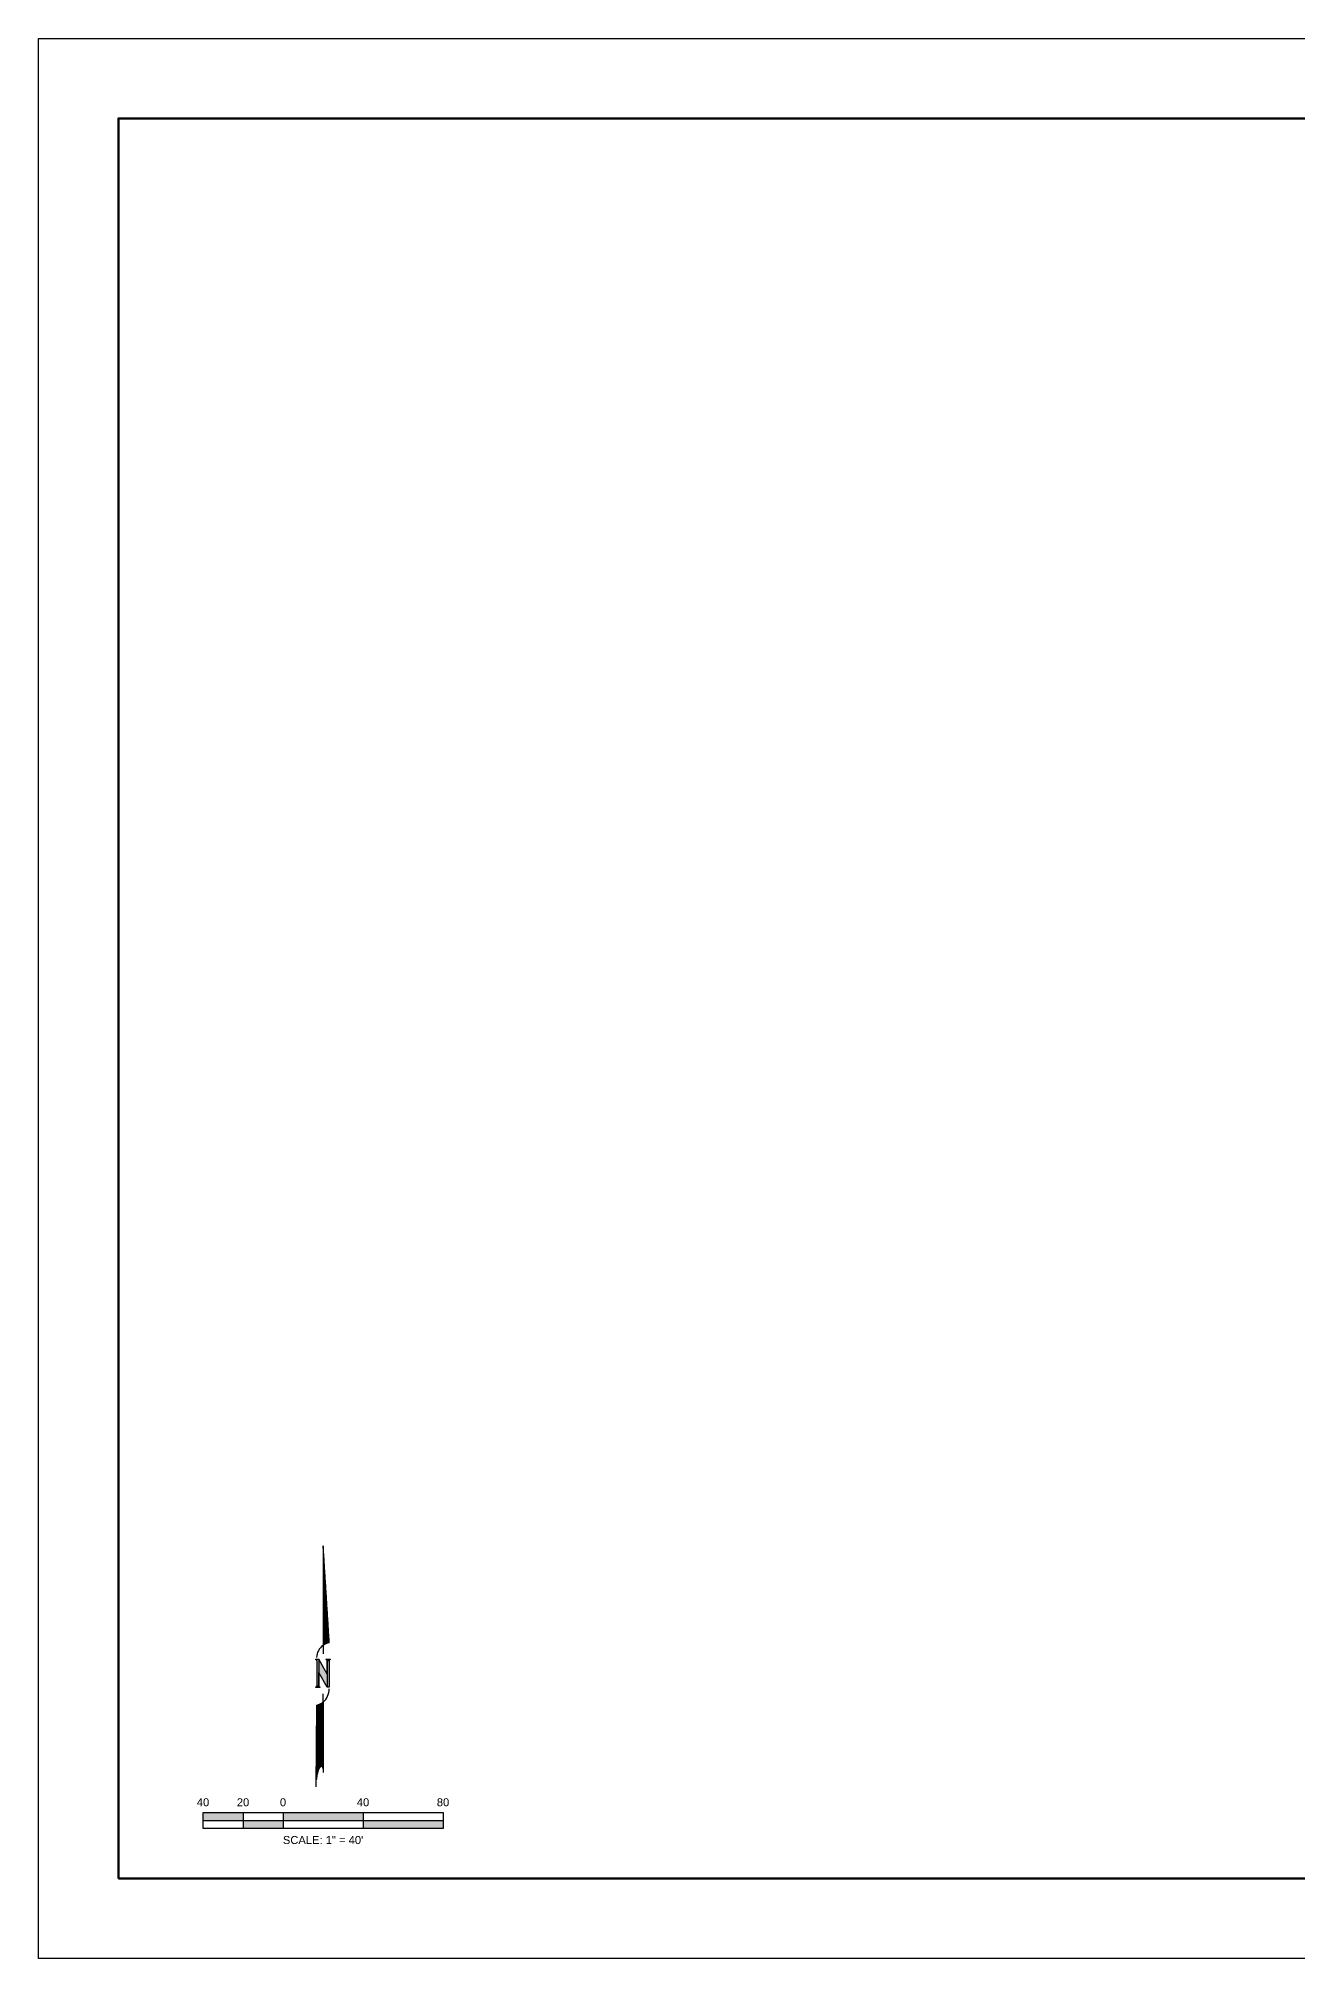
# Paper-space layout 'ALTA 24x36' of a CAD drawing. Header units: feet, sheet in inches. Extents: x 0 to 36, y 0 to 24.
# Drawn here: x 0 to 15.74, y 0 to 24 of the extents above; entities that cross this region are included whole.
import ezdxf
from ezdxf.enums import TextEntityAlignment as Align

# ---------------------------------------------------------------- set-up
doc = ezdxf.new("R2010")
doc.units = ezdxf.units.FT
doc.header["$MEASUREMENT"] = 0
doc.layers.get('0').update_dxf_attribs({"color": 253})
doc.layers.get('Defpoints').update_dxf_attribs({"color": 253})
for name, color, linetype, lineweight in [('V-ANNO-NRTH-', 253, 'Continuous', 25), ('V-ANNO-SCAL-', 253, 'Continuous', 25), ('V-ANNO-TTLB-ATRB-', 253, 'Continuous', 25), ('V-ANNO-TTLB-HVY-', 253, 'Continuous', 80)]:
    doc.layers.add(name, color=color, linetype=linetype, lineweight=lineweight)
doc.styles.add('NCS1', font='arial.ttf', dxfattribs={"width": 0.8, "height": 0.09375})

# ---------------------------------------------------------------- blocks, each defined once
blk = doc.blocks.new('*U981')
at = {"color": 0}
for p, q in [((0.002, 1.593), (0.002, 0.35)), ((0.077, 0.382), (0.002, 1.593)), ((0.003, 1.556), (0.003, 0.35)), ((0.004, 1.537), (0.004, 0.351)), ((0.005, 1.519), (0.005, 0.352)), ((0.006, 1.5), (0.006, 0.353)), ((0.008, 1.482), (0.008, 0.354)), ((0.009, 1.463), (0.009, 0.354)), ((0.01, 1.444), (0.01, 0.355)), ((0.011, 1.426), (0.011, 0.356)), ((0.012, 1.407), (0.012, 0.357)), ((0.013, 1.388), (0.013, 0.357)), ((0.015, 1.37), (0.015, 0.358)), ((0.016, 1.351), (0.016, 0.359)), ((0.017, 1.333), (0.017, 0.359)), ((0.018, 1.314), (0.018, 0.36)), ((0.019, 1.295), (0.019, 0.361)), ((0.02, 1.277), (0.02, 0.361)), ((0.022, 1.258), (0.022, 0.362)), ((0.023, 1.239), (0.023, 0.363)), ((0.024, 1.221), (0.024, 0.363)), ((0.025, 1.202), (0.025, 0.364)), ((0.026, 1.183), (0.026, 0.364)), ((0.027, 1.165), (0.027, 0.365)), ((0.028, 1.146), (0.028, 0.366)), ((0.03, 1.128), (0.03, 0.366)), ((0.031, 1.109), (0.031, 0.367)), ((0.032, 1.09), (0.032, 0.367)), ((0.033, 1.072), (0.033, 0.368)), ((0.034, 1.053), (0.034, 0.368)), ((0.035, 1.034), (0.035, 0.369)), ((0.037, 1.016), (0.037, 0.369)), ((0.038, 0.997), (0.038, 0.37)), ((0.039, 0.979), (0.039, 0.37)), ((0.04, 0.96), (0.04, 0.371)), ((0.041, 0.941), (0.041, 0.371)), ((0.042, 0.923), (0.042, 0.372)), ((0.044, 0.904), (0.044, 0.372)), ((0.045, 0.885), (0.045, 0.373)), ((0.046, 0.867), (0.046, 0.373)), ((0.047, 0.848), (0.047, 0.374)), ((0.048, 0.829), (0.048, 0.374)), ((0.049, 0.811), (0.049, 0.375)), ((0.051, 0.792), (0.051, 0.375)), ((0.052, 0.774), (0.052, 0.375)), ((0.053, 0.755), (0.053, 0.376)), ((0.054, 0.736), (0.054, 0.376)), ((0.055, 0.718), (0.055, 0.377)), ((0.056, 0.699), (0.056, 0.377)), ((0.057, 0.68), (0.057, 0.377)), ((0.059, 0.662), (0.059, 0.378)), ((0.06, 0.643), (0.06, 0.378)), ((0.061, 0.625), (0.061, 0.378)), ((0.062, 0.606), (0.062, 0.379)), ((0.063, 0.587), (0.063, 0.379)), ((0.064, 0.569), (0.064, 0.379)), ((0.066, 0.55), (0.066, 0.38)), ((0.067, 0.531), (0.067, 0.38)), ((0.068, 0.513), (0.068, 0.38)), ((0.069, 0.494), (0.069, 0.381)), ((0.002, 0.35), (0.002, 0.244)), ((0.07, 0.475), (0.07, 0.381)), ((0.071, 0.457), (0.071, 0.381)), ((0.073, 0.438), (0.073, 0.381)), ((0.074, 0.42), (0.074, 0.382)), ((0.075, 0.401), (0.075, 0.382)), ((-0.091, 0.176), (-0.05, 0.176)), ((-0.088, 0.175), (-0.088, 0.176)), ((-0.086, 0.175), (-0.086, 0.176)), ((-0.085, 0.175), (-0.085, 0.176)), ((-0.084, 0.174), (-0.084, 0.176)), ((-0.083, 0.173), (-0.083, 0.176)), ((-0.082, 0.173), (-0.082, 0.176)), ((-0.081, 0.172), (-0.081, 0.176)), ((-0.079, 0.171), (-0.079, 0.176)), ((-0.078, 0.17), (-0.078, 0.176)), ((-0.077, 0.169), (-0.077, 0.176)), ((-0.076, 0.167), (-0.076, 0.176)), ((-0.075, 0.164), (-0.075, 0.176)), ((-0.074, 0.158), (-0.074, -0.155)), ((-0.05, 0.176), (-0.05, -0.155)), ((0.054, -0.008), (-0.05, 0.176)), ((0.054, -0.172), (-0.05, 0.011)), ((-0.05, -0.155), (-0.05, 0.011)), ((0.037, 0.176), (0.095, 0.176)), ((0.043, 0.174), (0.088, 0.174)), ((0.045, 0.173), (0.086, 0.173)), ((0.047, 0.172), (0.084, 0.172)), ((0.048, 0.171), (0.083, 0.171)), ((0.05, 0.17), (0.082, 0.17)), ((0.051, 0.169), (0.081, 0.169)), ((0.051, 0.167), (0.08, 0.167)), ((0.052, 0.166), (0.079, 0.166)), ((0.053, 0.165), (0.079, 0.165)), ((0.053, 0.164), (0.078, 0.164)), ((0.053, 0.163), (0.078, 0.163)), ((0.054, 0.162), (0.078, 0.162)), ((0.054, 0.16), (0.077, 0.16)), ((0.054, 0.159), (0.077, 0.159)), ((0.054, -0.008), (0.054, 0.159)), ((0.054, 0.158), (0.054, -0.172)), ((0.077, 0.158), (0.077, -0.172)), ((-0.091, -0.172), (-0.033, -0.172)), ((-0.085, -0.171), (-0.039, -0.171)), ((-0.082, -0.17), (-0.042, -0.17)), ((-0.081, -0.169), (-0.043, -0.169)), ((-0.079, -0.167), (-0.045, -0.167)), ((-0.078, -0.166), (-0.046, -0.166)), ((-0.077, -0.165), (-0.047, -0.165)), ((-0.076, -0.163), (-0.048, -0.163)), ((-0.076, -0.164), (-0.048, -0.164)), ((-0.075, -0.16), (-0.049, -0.16)), ((-0.075, -0.162), (-0.049, -0.162)), ((-0.074, -0.156), (-0.05, -0.156)), ((-0.074, -0.157), (-0.05, -0.157)), ((-0.074, -0.158), (-0.05, -0.158)), ((-0.074, -0.159), (-0.05, -0.159)), ((0.077, -0.172), (0.054, -0.172)), ((-0.082, -1.418), (-0.075, -0.397)), ((-0.076, -0.469), (-0.076, -1.28)), ((-0.075, -0.397), (-0.075, -1.27)), ((-0.074, -0.397), (-0.074, -1.264)), ((-0.072, -0.396), (-0.072, -1.26)), ((-0.071, -0.396), (-0.071, -1.256)), ((-0.07, -0.396), (-0.07, -1.253)), ((-0.069, -0.396), (-0.069, -1.249)), ((-0.068, -0.395), (-0.068, -1.244)), ((-0.067, -0.395), (-0.067, -1.24)), ((-0.065, -0.395), (-0.065, -1.236)), ((-0.064, -0.394), (-0.064, -1.231)), ((-0.063, -0.394), (-0.063, -1.227)), ((-0.062, -0.394), (-0.062, -1.223)), ((-0.061, -0.393), (-0.061, -1.22)), ((-0.06, -0.393), (-0.06, -1.216)), ((-0.059, -0.392), (-0.059, -1.213)), ((-0.057, -0.392), (-0.057, -1.21)), ((-0.056, -0.392), (-0.056, -1.206)), ((-0.055, -0.391), (-0.055, -1.203)), ((-0.054, -0.391), (-0.054, -1.2)), ((-0.053, -0.39), (-0.053, -1.198)), ((-0.052, -0.39), (-0.052, -1.195)), ((-0.05, -0.389), (-0.05, -1.193)), ((-0.049, -0.389), (-0.049, -1.19)), ((-0.048, -0.389), (-0.048, -1.188)), ((-0.047, -0.388), (-0.047, -1.186)), ((-0.046, -0.388), (-0.046, -1.184)), ((-0.045, -0.387), (-0.045, -1.182)), ((-0.043, -0.387), (-0.043, -1.18)), ((-0.042, -0.386), (-0.042, -1.178)), ((-0.041, -0.386), (-0.041, -1.176)), ((-0.04, -0.385), (-0.04, -1.175)), ((-0.039, -0.385), (-0.039, -1.174)), ((-0.038, -0.384), (-0.038, -1.173)), ((-0.036, -0.384), (-0.036, -1.171)), ((-0.035, -0.383), (-0.035, -1.17)), ((-0.034, -0.382), (-0.034, -1.17)), ((-0.033, -0.382), (-0.033, -1.169)), ((-0.032, -0.381), (-0.032, -1.168)), ((-0.031, -0.381), (-0.031, -1.167)), ((-0.03, -0.38), (-0.03, -1.166)), ((-0.028, -0.38), (-0.028, -1.166)), ((-0.027, -0.379), (-0.027, -1.165)), ((-0.026, -0.378), (-0.026, -1.165)), ((-0.025, -0.378), (-0.025, -1.164)), ((-0.024, -0.377), (-0.024, -1.164)), ((-0.023, -0.376), (-0.023, -1.163)), ((-0.021, -0.376), (-0.021, -1.163)), ((-0.02, -0.375), (-0.02, -1.163)), ((-0.019, -0.374), (-0.019, -1.163)), ((-0.018, -0.374), (-0.018, -1.163)), ((-0.017, -0.373), (-0.017, -1.162)), ((-0.016, -0.372), (-0.016, -1.162)), ((-0.014, -0.371), (-0.014, -1.162)), ((-0.013, -0.371), (-0.013, -1.163)), ((-0.012, -0.37), (-0.012, -1.163)), ((-0.011, -0.369), (-0.011, -1.164)), ((-0.01, -0.368), (-0.01, -1.164)), ((-0.009, -0.368), (-0.009, -1.165)), ((-0.007, -0.367), (-0.007, -1.167)), ((-0.006, -0.366), (-0.006, -1.168)), ((-0.005, -0.365), (-0.005, -1.17)), ((-0.004, -0.364), (-0.004, -1.171)), ((-0.003, -0.363), (-0.003, -1.173)), ((-0.002, -0.363), (-0.002, -1.175)), ((-0.001, -0.362), (-0.001, -1.178)), ((0.001, -0.361), (0.001, -1.181)), ((0.002, -0.36), (0.002, -0.256)), ((0.002, -0.36), (0.002, -1.239)), ((-0.077, -0.652), (-0.077, -1.287)), ((0.002, -0.487), (0.002, -0.497)), ((-0.078, -0.836), (-0.078, -1.297)), ((-0.079, -1.019), (-0.079, -1.308))]:
    blk.add_line(p, q, dxfattribs=at)
blk.add_lwpolyline([(0.002, -1.188, 0.059141), (0, -1.18, 0.065436), (-0.003, -1.173, 0.041771), (-0.008, -1.166, 0.090044), (-0.011, -1.163, 0.138293), (-0.016, -1.162, 0.075359), (-0.025, -1.164, 0.083197), (-0.036, -1.171, 0.08096), (-0.044, -1.18, 0.039884), (-0.054, -1.2, 0.028173), (-0.064, -1.23, 0.006564), (-0.073, -1.263, 0.026227), (-0.074, -1.272, 0.007382), (-0.075, -1.276, 0.00096), (-0.078, -1.306, 0.011269), (-0.08, -1.328, 0.007475)], format="xyb", dxfattribs=at)
for centre, radius, start, end in [((0.115, 0.192), 0.194, 125.797, 177.8), ((0.115, 0.192), 0.194, 101.3132, 125.797), ((-0.091, 0.158), 0.0174, 0, 90), ((0.037, 0.158), 0.0174, 3.8226, 90), ((0.095, 0.158), 0.0174, 90, 180), ((-0.091, -0.155), 0.0174, 270, 0), ((-0.033, -0.155), 0.0174, 180, 270), ((-0.121, -0.204), 0.198, 308.2798, 2.924), ((-0.121, -0.204), 0.198, 283.2828, 308.2798)]:
    blk.add_arc(centre, radius, start, end, dxfattribs=at)
for points in [[(-0.074, -0.155), (-0.05, -0.155), (-0.074, 0.176), (-0.05, 0.176)], [(0.054, -0.172), (-0.05, 0.011), (0.054, -0.008), (-0.05, 0.176)], [(0.054, -0.172), (0.077, -0.172), (0.054, 0.158), (0.077, 0.158)]]:
    blk.add_solid(points, dxfattribs=at)
blk = doc.blocks.new('*U984')
for p, q in [((-1.5, 0), (-1.5, 0.2)), ((-1.5, 0.2), (1.5, 0.2)), ((-1.5, 0.1), (1.5, 0.1)), ((1.5, 0), (-1.5, 0)), ((-1, 0.2), (-1, 0)), ((-0.5, 0.2), (-0.5, 0)), ((0.5, 0.2), (0.5, 0)), ((1.5, 0.2), (1.5, 0))]:
    blk.add_line(p, q)
for points in [[(-1.5, 0.2), (-1, 0.2), (-1.5, 0.1), (-1, 0.1)], [(-1, 0.1), (-0.5, 0.1), (-1, 0), (-0.5, 0)], [(-0.5, 0.2), (0.5, 0.2), (-0.5, 0.1), (0.5, 0.1)], [(0.5, 0.1), (1.5, 0.1), (0.5, 0), (1.5, 0)]]:
    blk.add_solid(points)
at = {"style": 'NCS1'}
for s, p in [('40', (-1.5, 0.248)), ('20', (-1, 0.248)), ('0', (-0.5, 0.248)), ('40', (0.5, 0.248)), ('80', (1.5, 0.248))]:
    blk.add_text(s, height=0.1, dxfattribs=at).set_placement(p, align=Align.BOTTOM_CENTER)
blk.add_text('SCALE: 1" = 40\'', height=0.1, dxfattribs=at).set_placement((0, -0.094), align=Align.TOP_CENTER)
blk = doc.blocks.new('24x36')
at = {"layer": 'Defpoints'}
blk.add_lwpolyline([(0, 24), (36, 24), (36, 0), (0, 0)], close=True, dxfattribs=at)
at = {"layer": 'V-ANNO-TTLB-HVY-'}
blk.add_lwpolyline([(1, 1), (35, 1), (35, 23), (1, 23)], close=True, dxfattribs=at)
at = {"layer": 'V-ANNO-TTLB-ATRB-', "style": 'NCS1', "width": 0.8}
for tag, height, p in [('REV6DESCRIPTION', 0.0938, (18.975, 2.875)), ('REV6DATE', 0.0938, (21.725, 2.875)), ('REV6INITIAL', 0.0938, (22.35, 2.875)), ('REV5DESCRIPTION', 0.0938, (18.975, 2.625)), ('REV5DATE', 0.0938, (21.725, 2.625)), ('REV5INITIAL', 0.0938, (22.35, 2.625)), ('REV4DESCRIPTION', 0.0938, (18.975, 2.375)), ('REV4DATE', 0.0938, (21.725, 2.375)), ('REV4INITIAL', 0.0938, (22.35, 2.375)), ('REV3DESCRIPTION', 0.0938, (18.975, 2.125)), ('REV3DATE', 0.0938, (21.725, 2.125)), ('REV3INITIAL', 0.0938, (22.35, 2.125)), ('REV2DESCRIPTION', 0.0938, (18.975, 1.875)), ('REV2DATE', 0.0938, (21.725, 1.875)), ('REV2INITIAL', 0.0938, (22.35, 1.875)), ('REV1DESCRIPTION', 0.0938, (18.975, 1.625)), ('REV1DATE', 0.0938, (21.725, 1.625)), ('REV1INITIAL', 0.0938, (22.35, 1.625)), ('SHEET-#', 0.2, (34.025, 1.175)), ('TOTAL-#', 0.2, (34.675, 1.175))]:
    blk.add_attdef(tag, text='', height=height, dxfattribs=at).set_placement(p, align=Align.MIDDLE_CENTER)
at = {"layer": 'V-ANNO-TTLB-ATRB-', "style": 'NCS1', "flags": 8}
for tag, p in [('PROJECTNAME', (31.1, 2.75)), ('CLIENTNAME', (31.1, 2.25)), ('SHEETDESCRIPTION', (31.095, 1.75))]:
    blk.add_attdef(tag, text='', height=0.2, dxfattribs=at).set_placement(p, align=Align.MIDDLE_CENTER)
at = {"layer": 'V-ANNO-TTLB-ATRB-', "style": 'NCS1'}
for tag, p in [('PROJNUM', (27.85, 2.22)), ('SCALE', (34.35, 2.22)), ('DRAWNBY', (27.85, 1.72)), ('DATE', (34.35, 1.72)), ('CHECKEDBY', (27.85, 1.22))]:
    blk.add_attdef(tag, text='', height=0.1, dxfattribs=at).set_placement(p, align=Align.MIDDLE_CENTER)

psp = doc.layouts.new('ALTA 24x36')

# ---------------------------------------------------------------- block references
at = {"layer": 'V-ANNO-NRTH-'}
psp.add_blockref('*U981', (3.556, 3.565), dxfattribs=at)
at = {"layer": 'V-ANNO-SCAL-'}
psp.add_blockref('*U984', (3.558, 1.626), dxfattribs=at)
at = {"layer": 'V-ANNO-TTLB-HVY-'}
psp.add_blockref('24x36', (0, 0), dxfattribs=at)

doc.saveas('drawing.dxf')
